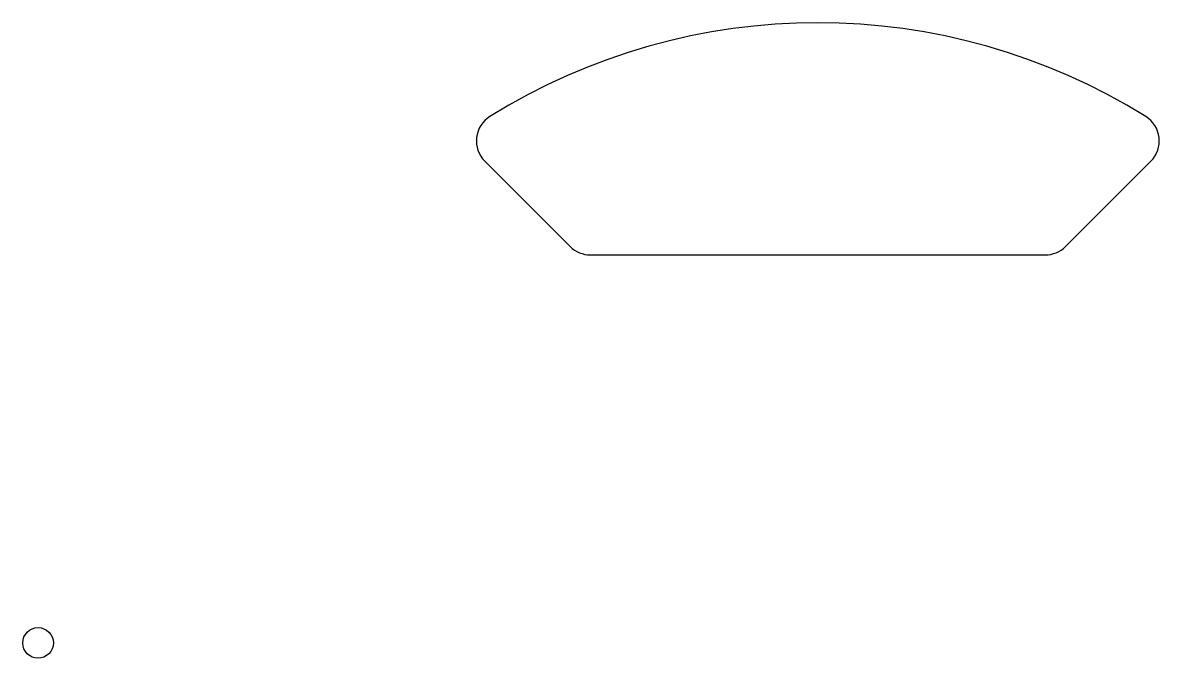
# Model space of a CAD drawing. Header units: millimetres. Extents: x -83 to 36, y -2 to 65.
import ezdxf

# ---------------------------------------------------------------- set-up
doc = ezdxf.new("R2010")
doc.units = ezdxf.units.MM
doc.layers.get('0').update_dxf_attribs({"linetype": 'CONTINUOUS'})

msp = doc.modelspace()

# ---------------------------------------------------------------- linework, layer by layer
msp.add_lwpolyline([(34.27, 55.03, 0.285924), (-34.27, 55.03, 0.482811), (-34.81, 50.36), (-25.88, 41.44, 0.198912), (-23.76, 40.56), (23.76, 40.56, 0.198912), (25.88, 41.44), (34.81, 50.36, 0.482811)], format="xyb", close=True)
msp.add_circle((-81.5, 0), 1.6)

doc.saveas('drawing.dxf')
